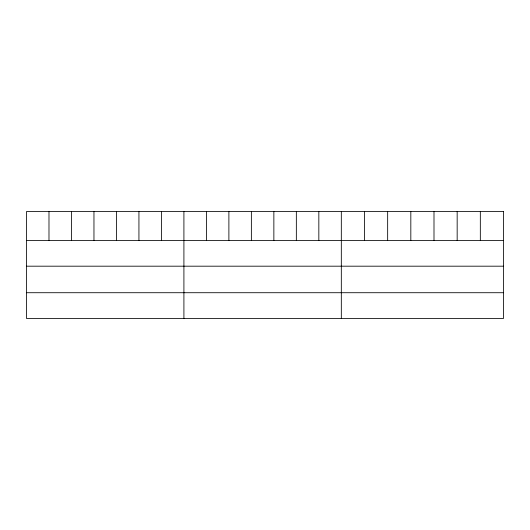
<?xml version="1.0" encoding="UTF-8"?>
<svg xmlns="http://www.w3.org/2000/svg" width="530" height="530" viewBox="0 0 530 530"><rect width="100%" height="100%" fill="white"/><g stroke="black" fill="none" stroke-linecap="round" stroke-linejoin="round"><path stroke-width="0.79" d="M26.5 240.441L503.5 240.441M26.5 266.186L503.5 266.186M26.5 292.719L503.5 292.719M480.332 211.536L480.332 240.441M457.165 211.536L457.165 240.441M433.997 211.536L433.997 240.441M410.823 211.536L410.823 240.441M387.655 211.536L387.655 240.441M364.488 211.536L364.488 240.441M341.32 211.536L341.32 318.464M318.835 211.536L318.835 240.441M296.343 211.536L296.343 240.441M273.858 211.536L273.858 240.441M251.372 211.536L251.372 240.441M228.887 211.536L228.887 240.441M206.395 211.536L206.395 240.441M183.91 211.536L183.91 318.464M161.425 211.536L161.425 240.441M138.933 211.536L138.933 240.441M116.448 211.536L116.448 240.441M93.962 211.536L93.962 240.441M71.477 211.536L71.477 240.441M48.985 211.536L48.985 240.441M503.5 211.536L26.5 211.536L26.5 318.464L503.5 318.464L503.5 211.536"/></g></svg>
